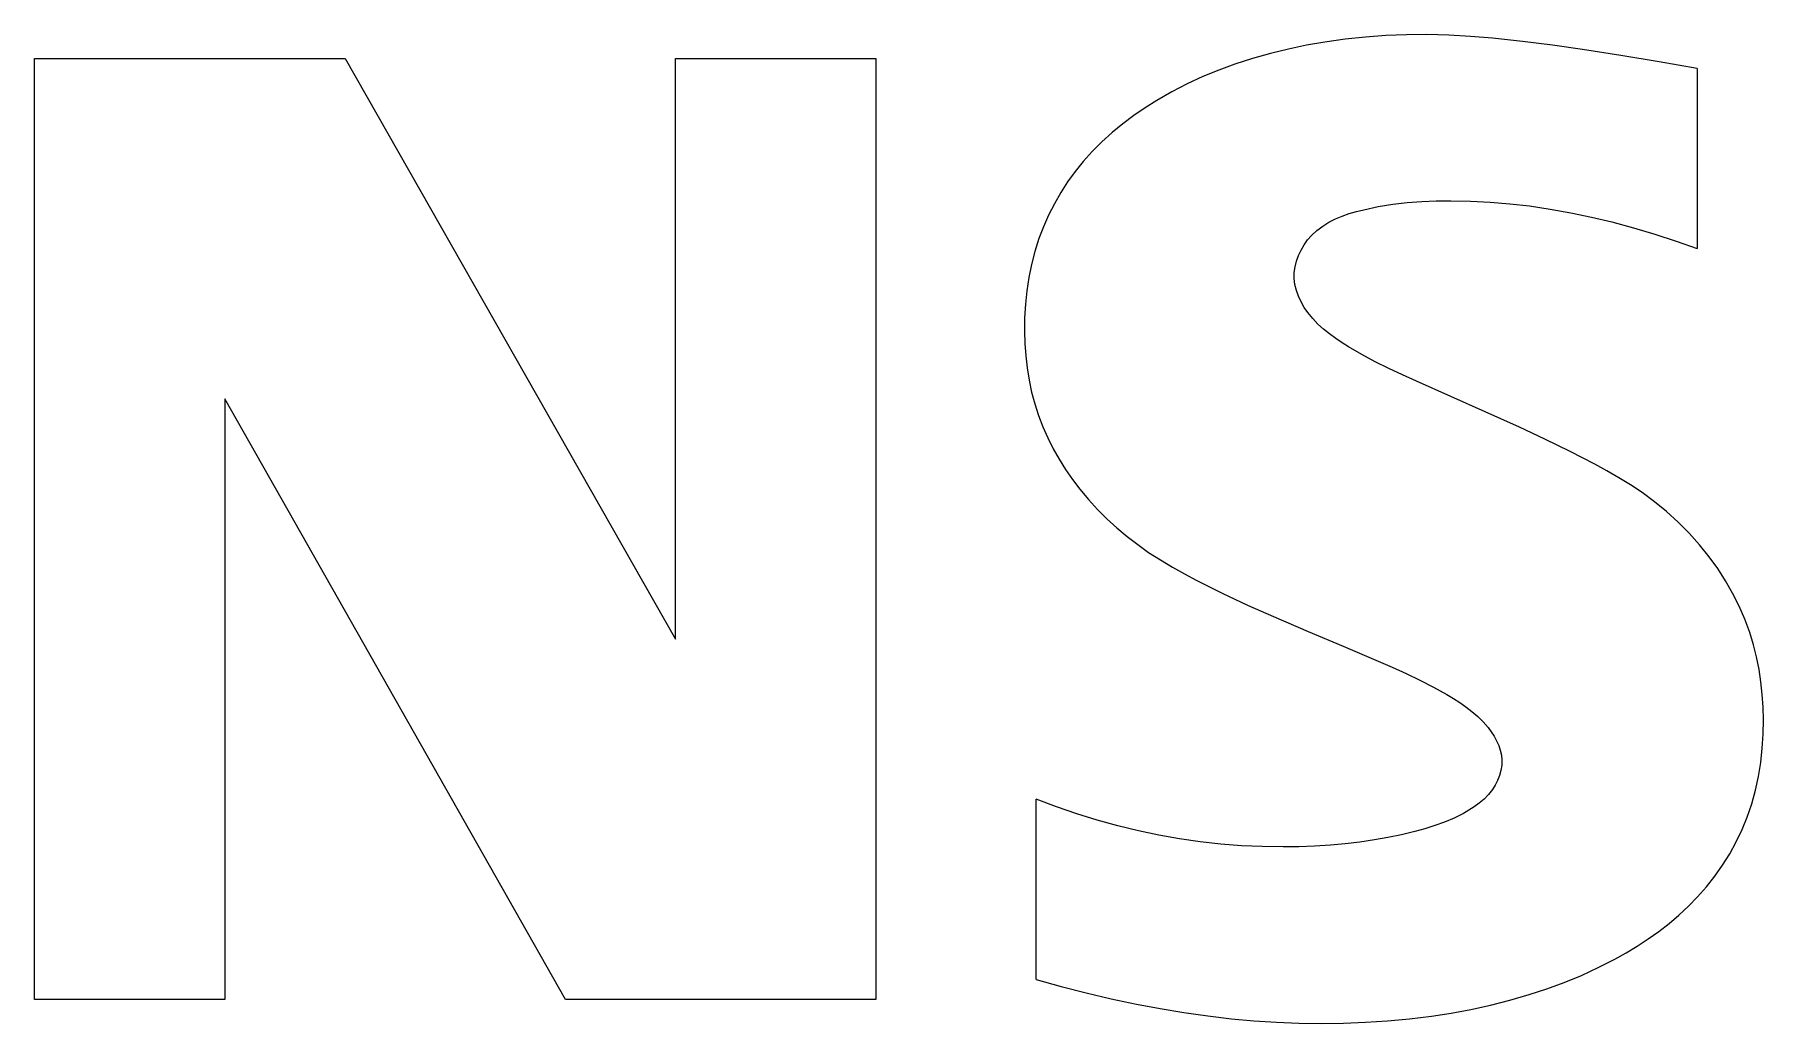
# Model space of a CAD drawing. Extents: x 0 to 420, y 0 to 297.
# Drawn here: x 158.31 to 163.83, y 223.54 to 226.7 of the extents above; entities that cross this region are included whole.
import ezdxf

# ---------------------------------------------------------------- set-up
doc = ezdxf.new("R2010")
doc.units = 0
doc.header["$LTSCALE"] = 23.1
doc.layers.add('10000_FRONT', color=7, linetype='CONTINUOUS')

msp = doc.modelspace()

# ---------------------------------------------------------------- linework, layer by layer
at = {"layer": '10000_FRONT', "color": 7, "linetype": 'CONTINUOUS'}
for p, q in [((162.4339, 226.6785), (162.3755, 226.6684)), ((162.4987, 226.6877), (162.4339, 226.6785)), ((162.5638, 226.6947), (162.4987, 226.6877)), ((162.629, 226.6996), (162.5638, 226.6947)), ((162.6943, 226.7023), (162.629, 226.6996)), ((162.7597, 226.7028), (162.6943, 226.7023)), ((162.8295, 226.7009), (162.7597, 226.7028)), ((162.8992, 226.6969), (162.8295, 226.7009)), ((162.9689, 226.6912), (162.8992, 226.6969)), ((163.0651, 226.6811), (162.9689, 226.6912)), ((163.1611, 226.669), (163.0651, 226.6811)), ((158.3116, 223.6187), (158.3116, 226.6267)), ((158.3116, 226.6267), (159.3036, 226.6267)), ((159.3036, 226.6267), (160.3596, 224.7707)), ((160.3596, 224.7707), (160.3596, 226.6267)), ((160.3596, 226.6267), (160.9996, 226.6267)), ((160.9996, 226.6267), (160.9996, 223.6187)), ((162.2027, 226.6266), (162.1463, 226.6085)), ((162.2597, 226.6426), (162.2027, 226.6266)), ((162.3174, 226.6565), (162.2597, 226.6426)), ((162.3755, 226.6684), (162.3174, 226.6565)), ((163.2568, 226.6552), (163.1611, 226.669)), ((163.3793, 226.6358), (163.2568, 226.6552)), ((163.5015, 226.6153), (163.3793, 226.6358)), ((162.0438, 226.5684), (161.9938, 226.5453)), ((162.0947, 226.5895), (162.0438, 226.5684)), ((162.1463, 226.6085), (162.0947, 226.5895)), ((163.6236, 226.5947), (163.5015, 226.6153)), ((163.6236, 226.5947), (163.6236, 226.0187)), ((161.9448, 226.52), (161.897, 226.4925)), ((161.9938, 226.5453), (161.9448, 226.52)), ((161.8597, 226.4691), (161.8234, 226.4442)), ((161.897, 226.4925), (161.8597, 226.4691)), ((161.7882, 226.4178), (161.7542, 226.3899)), ((161.8234, 226.4442), (161.7882, 226.4178)), ((161.7216, 226.3604), (161.6905, 226.3293)), ((161.7542, 226.3899), (161.7216, 226.3604)), ((161.6612, 226.2966), (161.6357, 226.2649)), ((161.6905, 226.3293), (161.6612, 226.2966)), ((161.6119, 226.2319), (161.5898, 226.1977)), ((161.6357, 226.2649), (161.6119, 226.2319)), ((161.5898, 226.1977), (161.5695, 226.1623)), ((161.5511, 226.126), (161.5346, 226.0887)), ((161.5695, 226.1623), (161.5511, 226.126)), ((162.4676, 226.1134), (162.4894, 226.1225)), ((162.4894, 226.1225), (162.5118, 226.1304)), ((162.5118, 226.1304), (162.5347, 226.1372)), ((162.5347, 226.1372), (162.5578, 226.1431)), ((162.5578, 226.1431), (162.6041, 226.153)), ((162.6041, 226.153), (162.6504, 226.1604)), ((162.6504, 226.1604), (162.6967, 226.1657)), ((162.6967, 226.1657), (162.7431, 226.1691)), ((162.7431, 226.1691), (162.7895, 226.1709)), ((162.7895, 226.1709), (162.836, 226.1714)), ((162.836, 226.1714), (162.899, 226.1702)), ((162.899, 226.1702), (162.9621, 226.1671)), ((162.9621, 226.1671), (163.025, 226.162)), ((163.025, 226.162), (163.0878, 226.1549)), ((163.0878, 226.1549), (163.154, 226.1452)), ((163.154, 226.1452), (163.2199, 226.1334)), ((163.2199, 226.1334), (163.2853, 226.1196)), ((161.5346, 226.0887), (161.5202, 226.0507)), ((162.391, 226.0605), (162.4082, 226.0766)), ((162.4082, 226.0766), (162.4268, 226.0906)), ((162.4268, 226.0906), (162.4467, 226.1028)), ((162.4467, 226.1028), (162.4676, 226.1134)), ((163.2853, 226.1196), (163.3504, 226.104)), ((163.3504, 226.104), (163.4195, 226.0853)), ((163.4195, 226.0853), (163.4881, 226.0647)), ((161.5202, 226.0507), (161.5072, 226.0098)), ((162.3496, 225.9968), (162.3578, 226.0141)), ((162.3578, 226.0141), (162.3675, 226.0307)), ((162.3675, 226.0307), (162.3787, 226.0462)), ((162.3787, 226.0462), (162.391, 226.0605)), ((163.4881, 226.0647), (163.5561, 226.0425)), ((163.5561, 226.0425), (163.6236, 226.0187)), ((161.4964, 225.9683), (161.4878, 225.9262)), ((161.5072, 226.0098), (161.4964, 225.9683)), ((162.3361, 225.9419), (162.3386, 225.9605)), ((162.3386, 225.9605), (162.3431, 225.9789)), ((162.3431, 225.9789), (162.3496, 225.9968)), ((161.4878, 225.9262), (161.4813, 225.8837)), ((162.3358, 225.9234), (162.3361, 225.9419)), ((162.338, 225.9039), (162.3358, 225.9234)), ((162.3426, 225.8848), (162.338, 225.9039)), ((161.4813, 225.8837), (161.4769, 225.8409)), ((162.3494, 225.8662), (162.3426, 225.8848)), ((162.3579, 225.8481), (162.3494, 225.8662)), ((162.368, 225.8308), (162.3579, 225.8481)), ((161.4745, 225.7979), (161.474, 225.7547)), ((161.4769, 225.8409), (161.4745, 225.7979)), ((162.3794, 225.8144), (162.368, 225.8308)), ((162.3949, 225.7953), (162.3794, 225.8144)), ((162.4118, 225.7776), (162.3949, 225.7953)), ((161.474, 225.7547), (161.4752, 225.7154)), ((162.4298, 225.7612), (162.4118, 225.7776)), ((162.4488, 225.7459), (162.4298, 225.7612)), ((162.4685, 225.7314), (162.4488, 225.7459)), ((161.4752, 225.7154), (161.4781, 225.6762)), ((162.4889, 225.7178), (162.4685, 225.7314)), ((162.5096, 225.7048), (162.4889, 225.7178)), ((162.5518, 225.6802), (162.5096, 225.7048)), ((162.5947, 225.6573), (162.5518, 225.6802)), ((161.4781, 225.6762), (161.4826, 225.6372)), ((161.4826, 225.6372), (161.4888, 225.5985)), ((162.6382, 225.6355), (162.5947, 225.6573)), ((162.6822, 225.6148), (162.6382, 225.6355)), ((161.4888, 225.5985), (161.4969, 225.5602)), ((162.7264, 225.5946), (162.6822, 225.6148)), ((162.8362, 225.5458), (162.7264, 225.5946)), ((158.9196, 225.5387), (158.9196, 223.6187)), ((160.0076, 223.6187), (158.9196, 225.5387)), ((161.4969, 225.5602), (161.5069, 225.5224)), ((161.5069, 225.5224), (161.5188, 225.4852)), ((162.9463, 225.4973), (162.8362, 225.5458)), ((161.5188, 225.4852), (161.5326, 225.4491)), ((163.0559, 225.448), (162.9463, 225.4973)), ((161.5326, 225.4491), (161.5482, 225.4137)), ((161.5482, 225.4137), (161.5656, 225.3791)), ((163.1368, 225.4101), (163.0559, 225.448)), ((163.2169, 225.3707), (163.1368, 225.4101)), ((161.5656, 225.3791), (161.5847, 225.3453)), ((163.2961, 225.3295), (163.2169, 225.3707)), ((161.5847, 225.3453), (161.6054, 225.3124)), ((161.6054, 225.3124), (161.6275, 225.2805)), ((163.3348, 225.3083), (163.2961, 225.3295)), ((163.3729, 225.2864), (163.3348, 225.3083)), ((161.6275, 225.2805), (161.651, 225.2496)), ((161.651, 225.2496), (161.6785, 225.2167)), ((163.4104, 225.2633), (163.3729, 225.2864)), ((163.447, 225.2389), (163.4104, 225.2633)), ((163.487, 225.2095), (163.447, 225.2389)), ((161.6785, 225.2167), (161.7074, 225.1851)), ((161.7074, 225.1851), (161.7376, 225.1549)), ((163.5255, 225.178), (163.487, 225.2095)), ((161.7376, 225.1549), (161.7692, 225.126)), ((163.5624, 225.1446), (163.5255, 225.178)), ((163.5975, 225.1093), (163.5624, 225.1446)), ((161.7692, 225.126), (161.802, 225.0986)), ((161.802, 225.0986), (161.8358, 225.0725)), ((161.8358, 225.0725), (161.8707, 225.0479)), ((163.6307, 225.0722), (163.5975, 225.1093)), ((163.6619, 225.0333), (163.6307, 225.0722)), ((161.8707, 225.0479), (161.9082, 225.0238)), ((161.9082, 225.0238), (161.9465, 225.0009)), ((163.6888, 224.9959), (163.6619, 225.0333)), ((161.9465, 225.0009), (161.9855, 224.9792)), ((161.9855, 224.9792), (162.0249, 224.9583)), ((163.7137, 224.9572), (163.6888, 224.9959)), ((162.0249, 224.9583), (162.1055, 224.9179)), ((162.1055, 224.9179), (162.1871, 224.8794)), ((163.7365, 224.9173), (163.7137, 224.9572)), ((163.7571, 224.8763), (163.7365, 224.9173)), ((162.1871, 224.8794), (162.2694, 224.8426)), ((163.7754, 224.8342), (163.7571, 224.8763)), ((162.2694, 224.8426), (162.3808, 224.7948)), ((163.7911, 224.7912), (163.7754, 224.8342)), ((162.3808, 224.7948), (162.4926, 224.748)), ((162.4926, 224.748), (162.6042, 224.7006)), ((163.8029, 224.7526), (163.7911, 224.7912)), ((163.8128, 224.7135), (163.8029, 224.7526)), ((162.6042, 224.7006), (162.6489, 224.681)), ((163.8207, 224.6739), (163.8128, 224.7135)), ((162.6489, 224.681), (162.6933, 224.6608)), ((162.6933, 224.6608), (162.7373, 224.6397)), ((162.7373, 224.6397), (162.7808, 224.6173)), ((163.8268, 224.6339), (163.8207, 224.6739)), ((163.8312, 224.5936), (163.8268, 224.6339)), ((162.7808, 224.6173), (162.8235, 224.5935)), ((162.8235, 224.5935), (162.8443, 224.5811)), ((162.8443, 224.5811), (162.8647, 224.5681)), ((163.8338, 224.5531), (163.8312, 224.5936)), ((162.8647, 224.5681), (162.8846, 224.5543)), ((162.8846, 224.5543), (162.9037, 224.5395)), ((162.9037, 224.5395), (162.922, 224.5237)), ((162.922, 224.5237), (162.9392, 224.5065)), ((163.8348, 224.5126), (163.8338, 224.5531)), ((162.9392, 224.5065), (162.9552, 224.4879)), ((162.9552, 224.4879), (162.9651, 224.4746)), ((162.9651, 224.4746), (162.9742, 224.4606)), ((163.8312, 224.4218), (163.8341, 224.4671)), ((163.8341, 224.4671), (163.8348, 224.5126)), ((162.9742, 224.4606), (162.9822, 224.446)), ((162.9822, 224.446), (162.989, 224.431)), ((162.989, 224.431), (162.9942, 224.4155)), ((162.9942, 224.4155), (162.9978, 224.3998)), ((163.8262, 224.3767), (163.8312, 224.4218)), ((162.9989, 224.3672), (162.9963, 224.3508)), ((162.9978, 224.3998), (162.9994, 224.3838)), ((162.9994, 224.3838), (162.9989, 224.3672)), ((163.819, 224.332), (163.8262, 224.3767)), ((162.9779, 224.3037), (162.9688, 224.2895)), ((162.9856, 224.3188), (162.9779, 224.3037)), ((162.9918, 224.3346), (162.9856, 224.3188)), ((162.9963, 224.3508), (162.9918, 224.3346)), ((163.8094, 224.2878), (163.819, 224.332)), ((161.5116, 223.6827), (161.5116, 224.2587)), ((161.5759, 224.2344), (161.5116, 224.2587)), ((162.927, 224.2462), (162.9108, 224.2343)), ((162.9423, 224.2593), (162.927, 224.2462)), ((162.9563, 224.2736), (162.9423, 224.2593)), ((162.9688, 224.2895), (162.9563, 224.2736)), ((163.7828, 224.2014), (163.7973, 224.2442)), ((163.7973, 224.2442), (163.8094, 224.2878)), ((161.6409, 224.2121), (161.5759, 224.2344)), ((161.7065, 224.1917), (161.6409, 224.2121)), ((161.7728, 224.1735), (161.7065, 224.1917)), ((162.8465, 224.1988), (162.816, 224.1859)), ((162.8762, 224.2135), (162.8465, 224.1988)), ((162.8938, 224.2235), (162.8762, 224.2135)), ((162.9108, 224.2343), (162.8938, 224.2235)), ((163.7665, 224.1616), (163.7828, 224.2014)), ((161.8379, 224.1576), (161.7728, 224.1735)), ((161.9034, 224.1439), (161.8379, 224.1576)), ((161.9693, 224.1322), (161.9034, 224.1439)), ((162.6354, 224.1365), (162.5918, 224.1288)), ((162.6787, 224.1455), (162.6354, 224.1365)), ((162.7217, 224.1559), (162.6787, 224.1455)), ((162.7535, 224.1647), (162.7217, 224.1559)), ((162.785, 224.1746), (162.7535, 224.1647)), ((162.816, 224.1859), (162.785, 224.1746)), ((163.7479, 224.1227), (163.7665, 224.1616)), ((162.0356, 224.1227), (161.9693, 224.1322)), ((162.1015, 224.1155), (162.0356, 224.1227)), ((162.1676, 224.1104), (162.1015, 224.1155)), ((162.2338, 224.1074), (162.1676, 224.1104)), ((162.3001, 224.1065), (162.2338, 224.1074)), ((162.3505, 224.1072), (162.3001, 224.1065)), ((162.4009, 224.1092), (162.3505, 224.1072)), ((162.4513, 224.1124), (162.4009, 224.1092)), ((162.4983, 224.1166), (162.4513, 224.1124)), ((162.5451, 224.1221), (162.4983, 224.1166)), ((162.5918, 224.1288), (162.5451, 224.1221)), ((163.7043, 224.0482), (163.7272, 224.0848)), ((163.7272, 224.0848), (163.7479, 224.1227)), ((163.6796, 224.0128), (163.7043, 224.0482)), ((163.6245, 223.9465), (163.6529, 223.9789)), ((163.6529, 223.9789), (163.6796, 224.0128)), ((163.5651, 223.8886), (163.5955, 223.9168)), ((163.5955, 223.9168), (163.6245, 223.9465)), ((163.5006, 223.8364), (163.5334, 223.8618)), ((163.5334, 223.8618), (163.5651, 223.8886)), ((163.4319, 223.7896), (163.4667, 223.8124)), ((163.4667, 223.8124), (163.5006, 223.8364)), ((163.3071, 223.7208), (163.36, 223.7478)), ((163.36, 223.7478), (163.3963, 223.7681)), ((163.3963, 223.7681), (163.4319, 223.7896)), ((163.1984, 223.6734), (163.2532, 223.696)), ((163.2532, 223.696), (163.3071, 223.7208)), ((161.5116, 223.6827), (161.5911, 223.6607)), ((161.5911, 223.6607), (161.671, 223.6403)), ((161.671, 223.6403), (161.7514, 223.6213)), ((163.0865, 223.6344), (163.1428, 223.6529)), ((163.1428, 223.6529), (163.1984, 223.6734)), ((158.9196, 223.6187), (158.3116, 223.6187)), ((160.9996, 223.6187), (160.0076, 223.6187)), ((161.7514, 223.6213), (161.8321, 223.6041)), ((161.8321, 223.6041), (161.9076, 223.5897)), ((161.9076, 223.5897), (161.9834, 223.5771)), ((162.8373, 223.5756), (162.9003, 223.5873)), ((162.9003, 223.5873), (162.9629, 223.6009)), ((162.9629, 223.6009), (163.025, 223.6166)), ((163.025, 223.6166), (163.0865, 223.6344)), ((161.9834, 223.5771), (162.0594, 223.5662)), ((162.0594, 223.5662), (162.1357, 223.5573)), ((162.1357, 223.5573), (162.2072, 223.5508)), ((162.2072, 223.5508), (162.2789, 223.5461)), ((162.2789, 223.5461), (162.3506, 223.5433)), ((162.3506, 223.5433), (162.4224, 223.5423)), ((162.4224, 223.5423), (162.4929, 223.5431)), ((162.4929, 223.5431), (162.5634, 223.5458)), ((162.5634, 223.5458), (162.6338, 223.5505)), ((162.6338, 223.5505), (162.704, 223.5571)), ((162.704, 223.5571), (162.774, 223.5658)), ((162.774, 223.5658), (162.8373, 223.5756))]:
    msp.add_line(p, q, dxfattribs=at)

doc.saveas('drawing.dxf')
